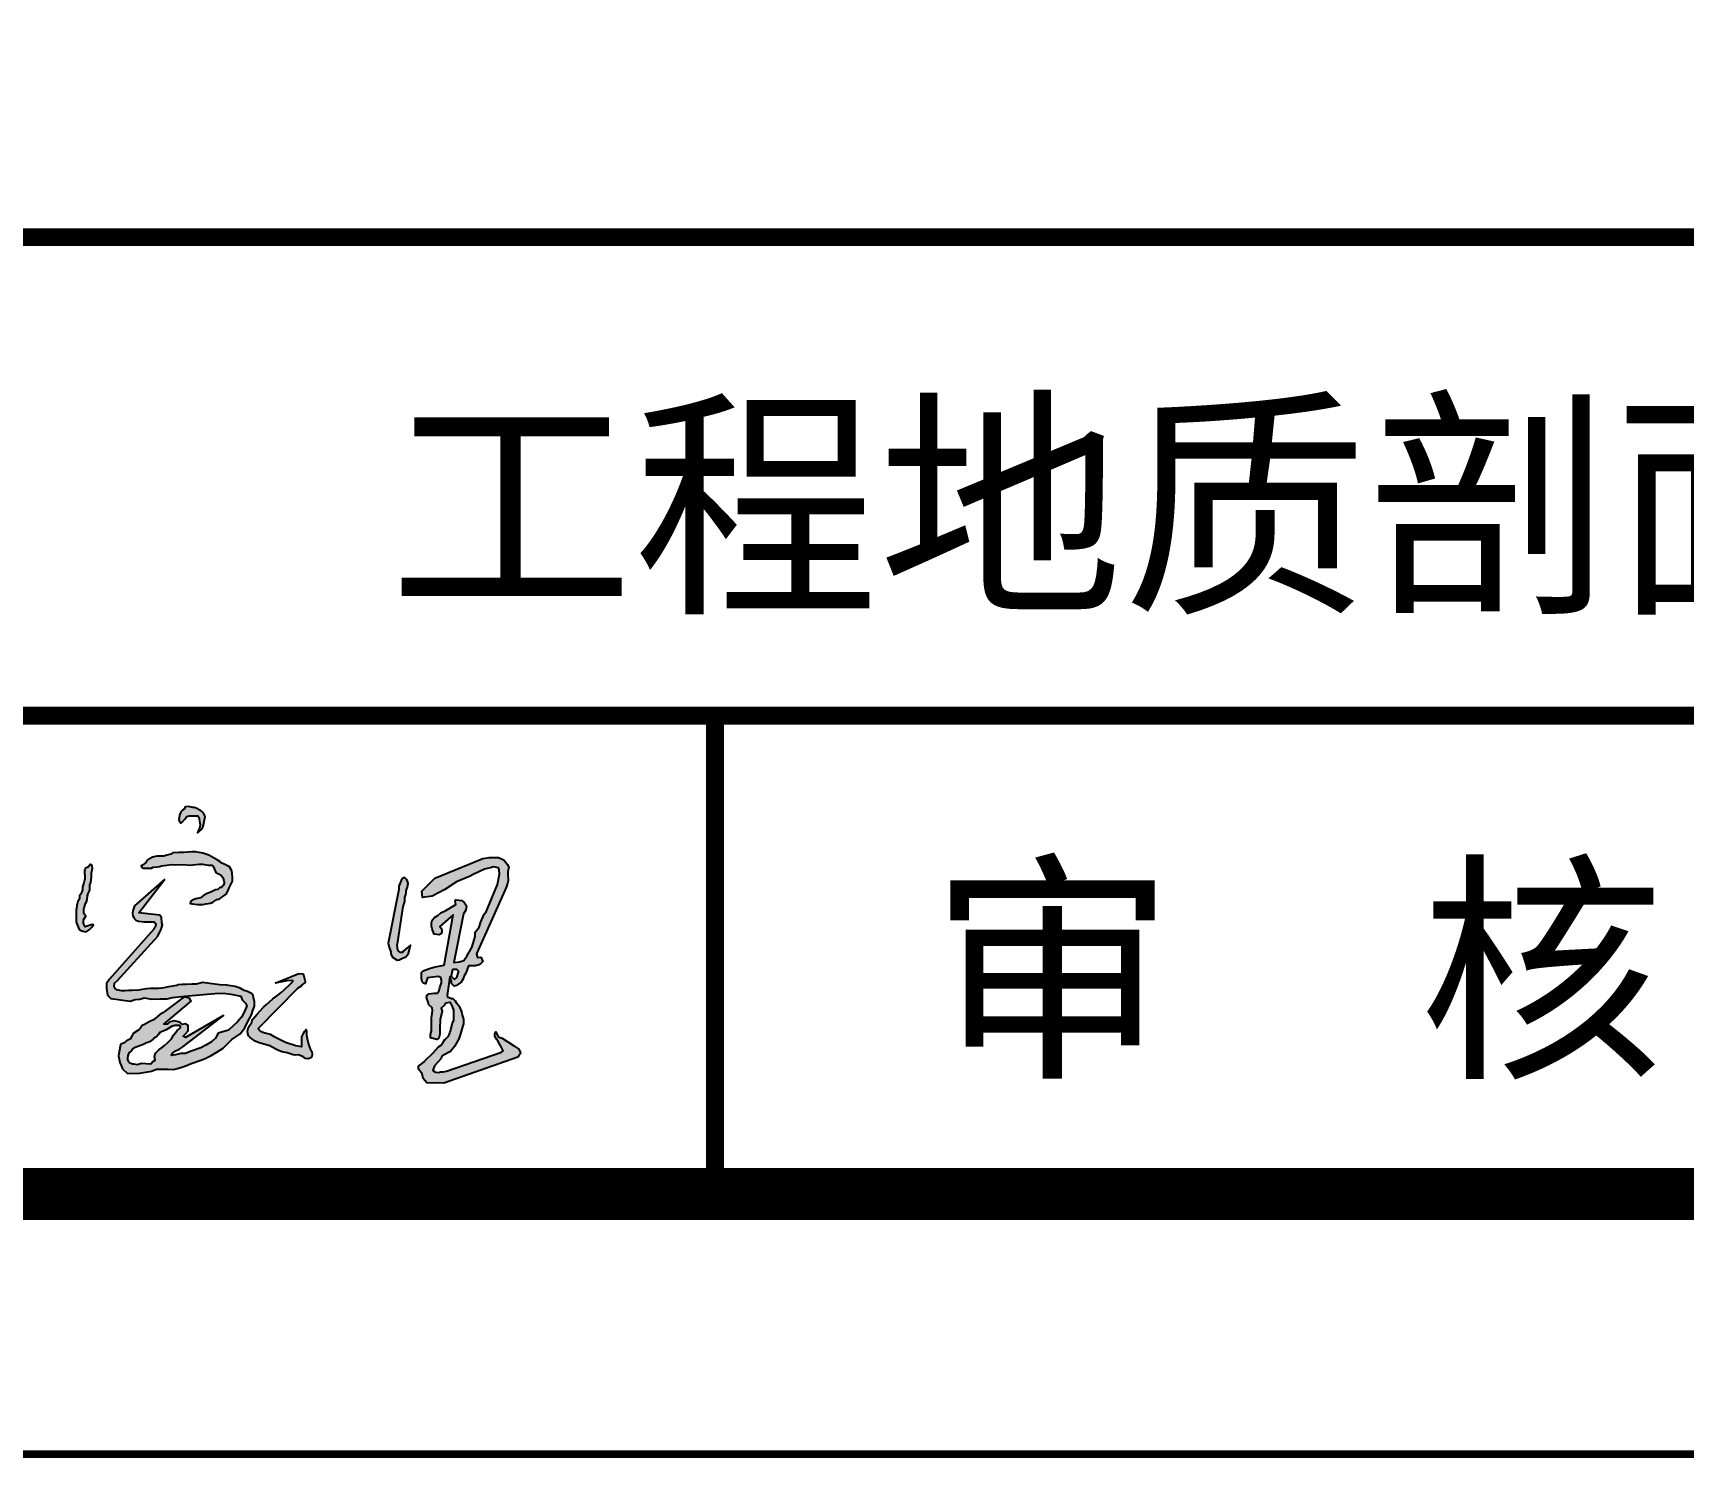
# Model space of a CAD drawing. Header units: millimetres. Extents: x -255 to 9196, y 129 to 426.
# Drawn here: x 4309.5 to 4341.2, y 129.26 to 156.65 of the extents above; entities that cross this region are included whole.
import ezdxf
from ezdxf.enums import TextEntityAlignment as Align

# ---------------------------------------------------------------- set-up
doc = ezdxf.new("R2010")
doc.units = ezdxf.units.MM
doc.layers.add('不打印', color=7, linetype='Continuous', plot=False)
doc.layers.add('地质-图框', color=7, linetype='Continuous')
doc.styles.get("Standard").update_dxf_attribs({"font": 'simfang_0.ttf', "height": 2.5})

msp = doc.modelspace()

# ---------------------------------------------------------------- hatches: boundary and pattern name
h = msp.add_hatch(color=256)
h.paths.add_polyline_path([(4312.74, 141.695), (4312.72, 141.71), (4312.682, 141.73), (4312.638, 141.751), (4312.597, 141.768), (4312.568, 141.768), (4312.489, 141.783), (4312.43, 141.78), (4312.419, 141.757), (4312.404, 141.736), (4312.375, 141.716), (4312.349, 141.687), (4312.325, 141.649), (4312.312, 141.62), (4312.316, 141.605), (4312.302, 141.535), (4312.31, 141.514), (4312.31, 141.505), (4312.319, 141.494), (4312.343, 141.464), (4312.359, 141.48), (4312.418, 141.541), (4312.428, 141.562), (4312.456, 141.59), (4312.477, 141.6), (4312.5, 141.609), (4312.557, 141.606), (4312.61, 141.606), (4312.665, 141.606), (4312.69, 141.568), (4312.69, 141.539), (4312.696, 141.503), (4312.711, 141.425), (4312.696, 141.366), (4312.686, 141.343), (4312.662, 141.278), (4312.744, 141.348), (4312.771, 141.4), (4312.808, 141.59), (4312.784, 141.643), (4312.761, 141.672)])
h.paths.add_polyline_path([(4312.969, 140.797), (4312.879, 140.848), (4312.764, 140.887), (4312.623, 140.912), (4312.551, 140.912), (4312.469, 140.91), (4312.4, 140.902), (4312.305, 140.899), (4312.184, 140.897), (4312.151, 140.871), (4312.074, 140.848), (4312.015, 140.833), (4311.879, 140.83), (4311.797, 140.812), (4311.707, 140.761), (4311.688, 140.747), (4311.67, 140.711), (4311.63, 140.675), (4311.601, 140.655), (4311.581, 140.646), (4311.589, 140.615), (4311.625, 140.602), (4311.779, 140.599), (4311.81, 140.62), (4311.884, 140.628), (4311.938, 140.635), (4311.971, 140.646), (4312.069, 140.658), (4312.158, 140.671), (4312.22, 140.666), (4312.377, 140.671), (4312.523, 140.661), (4312.569, 140.666), (4312.692, 140.677), (4312.756, 140.677), (4312.867, 140.658), (4312.938, 140.658), (4312.954, 140.646), (4312.967, 140.623), (4312.982, 140.592), (4313, 140.551), (4313.01, 140.515), (4313.078, 140.486), (4313.097, 140.474), (4313.123, 140.451), (4313.144, 140.42), (4313.167, 140.366), (4313.174, 140.33), (4313.174, 140.31), (4313.162, 140.274), (4313.12, 140.23), (4313.092, 140.23), (4313.054, 140.189), (4313.008, 140.184), (4312.915, 140.138), (4312.843, 140.115), (4312.777, 140.076), (4312.72, 140.033), (4312.628, 140.01), (4312.556, 139.983), (4312.532, 139.964), (4312.518, 139.923), (4312.566, 139.915), (4312.659, 139.905), (4312.764, 139.905), (4312.823, 139.915), (4312.908, 139.925), (4312.956, 139.948), (4313.033, 140), (4313.077, 140.007), (4313.149, 140.053), (4313.213, 140.1), (4313.251, 140.169), (4313.267, 140.225), (4313.333, 140.351), (4313.336, 140.428), (4313.328, 140.489), (4313.318, 140.548), (4313.277, 140.625), (4313.21, 140.658), (4313.174, 140.676), (4313.126, 140.699), (4313.09, 140.73), (4313.038, 140.758)])
h.paths.add_polyline_path([(4310.593, 140.22), (4310.595, 140.281), (4310.609, 140.326), (4310.62, 140.384), (4310.623, 140.433), (4310.623, 140.481), (4310.623, 140.511), (4310.634, 140.569), (4310.64, 140.597), (4310.637, 140.641), (4310.629, 140.66), (4310.617, 140.663), (4310.598, 140.669), (4310.59, 140.669), (4310.584, 140.652), (4310.558, 140.62), (4310.501, 140.591), (4310.493, 140.566), (4310.49, 140.547), (4310.49, 140.519), (4310.49, 140.494), (4310.493, 140.469), (4310.498, 140.428), (4310.493, 140.386), (4310.49, 140.367), (4310.476, 140.32), (4310.457, 140.259), (4310.451, 140.231), (4310.451, 140.196), (4310.451, 140.184), (4310.437, 140.146), (4310.421, 140.11), (4310.413, 140.096), (4310.396, 140.071), (4310.393, 140.024), (4310.371, 139.982), (4310.363, 139.96), (4310.343, 139.883), (4310.335, 139.827), (4310.332, 139.791), (4310.329, 139.733), (4310.329, 139.65), (4310.329, 139.62), (4310.332, 139.567), (4310.343, 139.529), (4310.36, 139.487), (4310.39, 139.421), (4310.44, 139.399), (4310.46, 139.387), (4310.523, 139.374), (4310.576, 139.412), (4310.601, 139.432), (4310.631, 139.465), (4310.664, 139.514), (4310.637, 139.515), (4310.601, 139.506), (4310.504, 139.473), (4310.482, 139.509), (4310.473, 139.54), (4310.471, 139.573), (4310.473, 139.606), (4310.518, 139.678), (4310.479, 139.731), (4310.479, 139.756), (4310.479, 139.816), (4310.479, 139.83), (4310.487, 139.844), (4310.49, 139.866), (4310.509, 139.919), (4310.529, 139.955), (4310.54, 139.999), (4310.545, 140.068), (4310.559, 140.112), (4310.573, 140.14), (4310.59, 140.176)])
h.paths.add_polyline_path([(4312.032, 140.392), (4311.451, 139.874), (4311.434, 139.82), (4311.419, 139.78), (4311.414, 139.734), (4311.419, 139.683), (4311.439, 139.652), (4311.448, 139.626), (4311.476, 139.603), (4311.505, 139.589), (4311.528, 139.583), (4311.585, 139.578), (4311.63, 139.569), (4311.65, 139.569), (4311.707, 139.569), (4311.773, 139.572), (4311.818, 139.572), (4311.83, 139.572), (4311.855, 139.538), (4311.861, 139.515), (4311.847, 139.467), (4311.821, 139.427), (4310.969, 138.467), (4310.911, 138.382), (4310.911, 138.288), (4310.929, 138.157), (4310.998, 138.093), (4311.369, 138.045), (4311.464, 138.075), (4311.555, 138.081), (4311.638, 138.106), (4311.784, 138.081), (4311.943, 138.087), (4312.077, 138.087), (4312.181, 138.112), (4312.42, 138.142), (4313.062, 138.2), (4313.202, 138.191), (4313.303, 138.179), (4313.493, 138.138), (4313.517, 138.071), (4313.585, 138.009), (4313.609, 137.954), (4313.566, 137.844), (4313.505, 137.74), (4313.432, 137.648), (4313.259, 137.487), (4313.06, 137.432), (4313.006, 137.336), (4312.928, 137.264), (4312.819, 137.197), (4312.723, 137.149), (4312.536, 137.083), (4312.433, 137.041), (4312.343, 137.041), (4312.24, 137.016), (4312.186, 137.004), (4312.162, 136.998), (4312.168, 137.035), (4312.24, 137.089), (4312.3, 137.113), (4312.379, 137.167), (4313.163, 137.77), (4312.427, 137.348), (4312.385, 137.372), (4312.427, 137.414), (4312.481, 137.475), (4312.481, 137.553), (4312.481, 137.577), (4312.421, 137.607), (4312.367, 137.595), (4312.331, 137.625), (4312.294, 137.649), (4312.21, 137.667), (4312.12, 137.643), (4312.083, 137.601), (4312.011, 137.601), (4312.536, 138.047), (4312.505, 138.101), (4312.499, 138.101), (4312.403, 138.125), (4311.993, 137.818), (4311.939, 137.788), (4311.884, 137.746), (4311.812, 137.685), (4311.734, 137.649), (4311.643, 137.595), (4311.595, 137.577), (4311.559, 137.517), (4311.535, 137.493), (4311.426, 137.426), (4311.408, 137.384), (4311.366, 137.312), (4311.336, 137.3), (4311.287, 137.276), (4311.263, 137.252), (4311.179, 137.209), (4311.143, 136.992), (4311.167, 136.866), (4311.191, 136.806), (4311.221, 136.745), (4311.317, 136.655), (4311.547, 136.661), (4311.776, 136.697), (4311.872, 136.739), (4312.083, 136.739), (4312.198, 136.733), (4312.343, 136.769), (4312.469, 136.812), (4312.505, 136.836), (4312.795, 136.938), (4312.922, 136.998), (4313.03, 137.065), (4313.151, 137.143), (4313.32, 137.306), (4313.482, 137.414), (4313.573, 137.529), (4313.621, 137.643), (4313.699, 137.782), (4313.724, 137.867), (4313.755, 137.946), (4313.753, 138.03), (4313.736, 138.117), (4313.728, 138.153), (4313.697, 138.192), (4313.62, 138.229), (4313.56, 138.248), (4313.477, 138.291), (4313.382, 138.324), (4313.254, 138.347), (4313.221, 138.349), (4313.092, 138.358), (4312.895, 138.384), (4312.759, 138.403), (4312.711, 138.393), (4312.632, 138.374), (4312.549, 138.372), (4312.44, 138.364), (4312.365, 138.366), (4312.288, 138.358), (4312.262, 138.345), (4312.185, 138.335), (4312.102, 138.32), (4312.044, 138.306), (4311.974, 138.297), (4311.914, 138.285), (4311.835, 138.289), (4311.754, 138.285), (4311.682, 138.279), (4311.597, 138.271), (4311.524, 138.254), (4311.404, 138.252), (4311.344, 138.25), (4311.273, 138.242), (4311.201, 138.244), (4311.108, 138.264), (4311.077, 138.285), (4311.058, 138.329), (4311.066, 138.389), (4311.124, 138.44), (4311.899, 139.291), (4311.96, 139.426), (4311.985, 139.509), (4311.977, 139.55), (4311.969, 139.65), (4311.935, 139.7), (4311.536, 139.743)])
h.paths.add_polyline_path([(4312.176, 137.567), (4312.207, 137.572), (4312.228, 137.574), (4312.318, 137.577), (4312.329, 137.569), (4312.336, 137.538), (4312.303, 137.507), (4312.272, 137.482), (4312.251, 137.456), (4312.202, 137.389), (4312.169, 137.335), (4312.158, 137.319), (4312.112, 137.271), (4312.086, 137.242), (4312.024, 137.193), (4311.991, 137.16), (4311.965, 137.144), (4311.919, 137.108), (4311.906, 137.095), (4311.867, 137.057), (4311.854, 137.044), (4311.834, 136.982), (4311.844, 136.912), (4311.813, 136.894), (4311.798, 136.879), (4311.769, 136.846), (4311.749, 136.838), (4311.594, 136.853), (4311.496, 136.825), (4311.439, 136.838), (4311.414, 136.838), (4311.347, 136.864), (4311.336, 136.879), (4311.318, 136.923), (4311.318, 136.951), (4311.323, 136.995), (4311.344, 137.049), (4311.39, 137.093), (4311.421, 137.126), (4311.465, 137.155), (4311.555, 137.188), (4311.646, 137.224), (4311.661, 137.237), (4311.705, 137.252), (4311.738, 137.26), (4311.808, 137.317), (4311.818, 137.325), (4311.875, 137.361), (4311.916, 137.41), (4311.937, 137.44), (4312.001, 137.469), (4312.058, 137.492)], flags=16)
h.paths.add_polyline_path([(4314.585, 138.293), (4314.649, 138.334), (4314.656, 138.349), (4314.726, 138.401), (4314.726, 138.425), (4314.711, 138.498), (4314.703, 138.534), (4314.692, 138.562), (4314.686, 138.57), (4314.609, 138.577), (4314.152, 138.392), (4314.378, 138.437), (4314.489, 138.442), (4314.494, 138.423), (4314.473, 138.4), (4314.412, 138.347), (4314.357, 138.297), (4314.328, 138.263), (4314.265, 138.213), (4314.202, 138.16), (4314.107, 138.089), (4313.98, 137.971), (4313.928, 137.928), (4313.859, 137.849), (4313.804, 137.794), (4313.764, 137.742), (4313.719, 137.689), (4313.706, 137.647), (4313.698, 137.62), (4313.667, 137.586), (4313.64, 137.547), (4313.622, 137.468), (4313.625, 137.42), (4313.643, 137.378), (4313.677, 137.339), (4313.769, 137.278), (4313.843, 137.244), (4314.049, 137.186), (4314.167, 137.123), (4314.204, 137.102), (4314.283, 137.068), (4314.383, 137.049), (4314.497, 137.012), (4314.547, 137.004), (4314.597, 137.01), (4314.681, 136.983), (4314.707, 136.962), (4314.734, 136.944), (4314.794, 136.933), (4314.85, 136.96), (4314.865, 137.01), (4314.855, 137.078), (4314.834, 137.115), (4314.821, 137.141), (4314.792, 137.22), (4314.773, 137.304), (4314.763, 137.349), (4314.755, 137.402), (4314.755, 137.452), (4314.747, 137.497), (4314.721, 137.465), (4314.699, 137.426), (4314.668, 137.357), (4314.665, 137.336), (4314.665, 137.307), (4314.665, 137.26), (4314.668, 137.236), (4314.665, 137.176), (4314.655, 137.174), (4314.548, 137.19), (4314.348, 137.259), (4314.118, 137.374), (4314.057, 137.412), (4313.957, 137.435), (4313.873, 137.466), (4313.827, 137.519)])
h.paths.add_polyline_path([(4316.615, 139.861), (4316.645, 139.962), (4316.645, 140.034), (4316.666, 140.094), (4316.67, 140.128), (4316.67, 140.162), (4316.683, 140.2), (4316.695, 140.238), (4316.704, 140.272), (4316.708, 140.306), (4316.695, 140.348), (4316.679, 140.382), (4316.635, 140.424), (4316.589, 140.395), (4316.526, 140.255), (4316.526, 140.191), (4316.322, 139.157), (4316.343, 139.076), (4316.377, 138.992), (4316.377, 138.945), (4316.407, 138.89), (4316.496, 138.835), (4316.534, 138.839), (4316.585, 138.864), (4316.666, 138.894), (4316.712, 138.958), (4316.751, 139.119), (4316.606, 138.996), (4316.598, 138.979), (4316.56, 138.979), (4316.522, 139.008), (4316.509, 139.025), (4316.496, 139.123), (4316.509, 139.187)])
h.paths.add_polyline_path([(4317.635, 140.339), (4317.901, 140.447), (4317.959, 140.476), (4318.175, 140.584), (4318.312, 140.613), (4318.355, 140.627), (4318.441, 140.606), (4318.456, 140.57), (4318.463, 140.483), (4318.427, 140.289), (4318.204, 139.764), (4318.168, 139.713), (4318.103, 139.57), (4318.074, 139.469), (4317.995, 139.368), (4317.995, 139.289), (4317.959, 139.159), (4317.93, 139.073), (4317.837, 138.908), (4317.779, 138.828), (4317.693, 138.8), (4317.585, 138.785), (4317.768, 139.72), (4317.815, 139.79), (4317.829, 139.879), (4317.793, 139.936), (4317.736, 139.98), (4317.628, 139.994), (4317.613, 139.98), (4317.62, 139.928), (4317.621, 139.9), (4317.527, 139.843), (4317.433, 139.785), (4317.333, 139.742), (4317.275, 139.692), (4317.217, 139.649), (4317.167, 139.598), (4317.153, 139.548), (4317.153, 139.483), (4317.167, 139.433), (4317.181, 139.397), (4317.21, 139.332), (4317.304, 139.318), (4317.347, 139.347), (4317.354, 139.39), (4317.347, 139.44), (4317.318, 139.476), (4317.57, 139.706), (4317.401, 138.735), (4317.332, 138.722), (4317.204, 138.699), (4317.099, 138.667), (4316.999, 138.63), (4316.967, 138.594), (4316.967, 138.525), (4316.967, 138.48), (4316.98, 138.416), (4317.003, 138.388), (4317.04, 138.375), (4317.081, 138.493), (4317.287, 138.521), (4317.337, 138.498), (4317.351, 138.452), (4317.351, 138.397), (4317.319, 138.306), (4317.305, 138.251), (4317.291, 138.219), (4317.273, 138.201), (4317.213, 138.196), (4317.204, 138.196), (4317.104, 138.187), (4317.072, 138.16), (4317.063, 138.114), (4317.095, 138.023), (4317.104, 137.973), (4317.168, 137.918), (4317.177, 137.868), (4317.172, 137.808), (4317.154, 137.721), (4317.154, 137.658), (4317.154, 137.543), (4317.154, 137.475), (4317.14, 137.406), (4317.14, 137.338), (4317.259, 137.31), (4317.296, 137.333), (4317.319, 137.411), (4317.319, 137.525), (4317.323, 137.69), (4317.36, 137.854), (4317.341, 137.909), (4317.405, 137.968), (4317.433, 138.005), (4317.511, 138.018), (4317.52, 138.018), (4317.561, 137.941), (4317.584, 137.872), (4317.584, 137.84), (4317.584, 137.772), (4317.588, 137.676), (4317.556, 137.607), (4317.542, 137.543), (4317.529, 137.498), (4317.524, 137.466), (4317.511, 137.443), (4317.501, 137.411), (4317.483, 137.37), (4317.424, 137.315), (4317.41, 137.306), (4317.378, 137.256), (4317.341, 137.201), (4317.291, 137.164), (4317.191, 137.05), (4317.031, 136.9), (4317.017, 136.881), (4316.958, 136.831), (4316.916, 136.804), (4316.907, 136.79), (4316.907, 136.735), (4316.98, 136.648), (4316.999, 136.557), (4317.067, 136.475), (4317.195, 136.47), (4317.296, 136.475), (4317.392, 136.47), (4318.814, 136.968), (4318.843, 137.014), (4318.857, 137.034), (4318.863, 137.054), (4318.834, 137.122), (4318.754, 137.182), (4318.623, 137.265), (4318.517, 137.331), (4318.44, 137.359), (4318.391, 137.453), (4318.374, 137.411), (4318.374, 137.371), (4318.403, 137.313), (4318.431, 137.279), (4318.463, 137.225), (4318.474, 137.191), (4318.497, 137.168), (4318.534, 137.091), (4318.503, 137.062), (4317.445, 136.696), (4317.382, 136.685), (4317.331, 136.685), (4317.311, 136.673), (4317.231, 136.679), (4317.181, 136.712), (4317.214, 136.804), (4317.339, 136.945), (4317.347, 136.97), (4317.372, 137.003), (4317.522, 137.078), (4317.597, 137.17), (4317.621, 137.219), (4317.68, 137.319), (4317.713, 137.419), (4317.754, 137.55), (4317.769, 137.608), (4317.769, 137.697), (4317.754, 137.755), (4317.738, 137.813), (4317.727, 137.861), (4317.685, 137.951), (4317.674, 137.966), (4317.632, 138.019), (4317.611, 138.051), (4317.564, 138.093), (4317.542, 138.098), (4317.463, 138.13), (4317.458, 138.156), (4317.511, 138.518), (4317.522, 138.471), (4317.531, 138.443), (4317.541, 138.41), (4317.541, 138.382), (4317.592, 138.33), (4317.635, 138.344), (4317.654, 138.358), (4317.729, 138.41), (4317.757, 138.462), (4317.786, 138.533), (4317.819, 138.58), (4317.866, 138.726), (4318.002, 138.726), (4318.064, 138.74), (4318.106, 138.768), (4318.144, 138.806), (4318.111, 138.881), (4318.097, 138.89), (4318.04, 138.886), (4318.021, 138.952), (4318.591, 140.228), (4318.615, 140.303), (4318.629, 140.359), (4318.621, 140.499), (4318.621, 140.536), (4318.641, 140.613), (4318.618, 140.673), (4318.567, 140.736), (4318.554, 140.753), (4318.524, 140.767), (4318.443, 140.803), (4318.393, 140.807), (4318.262, 140.807), (4318.141, 140.787), (4317.222, 140.411), (4316.971, 140.16), (4316.982, 140.034), (4317.167, 140.059), (4317.412, 140.188)])
h.paths.add_polyline_path([(4317.561, 138.65), (4317.606, 138.654), (4317.641, 138.65), (4317.677, 138.623), (4317.677, 138.601), (4317.646, 138.498), (4317.601, 138.463), (4317.537, 138.523)], flags=16)

# ---------------------------------------------------------------- linework, layer by layer
at = {"const_width": 0.345}
for points in [[(4276.631, 171.112), (4460.49, 171.112), (4460.49, 134.34), (4276.631, 134.34), (4276.631, 171.112)], [(4276.631, 171.112), (4460.49, 171.112), (4460.49, 134.34), (4276.631, 134.34), (4276.631, 171.112)], [(4276.631, 152.726), (4460.49, 152.726)], [(4276.631, 143.533), (4460.49, 143.533)], [(4299.613, 143.533), (4460.49, 143.533)], [(4322.601, 143.533), (4322.601, 134.34)]]:
    msp.add_lwpolyline(points, dxfattribs=at)
for points in [[(4312.359, 141.48), (4312.418, 141.541), (4312.428, 141.562), (4312.456, 141.59), (4312.477, 141.6), (4312.5, 141.609), (4312.557, 141.606), (4312.61, 141.606), (4312.665, 141.606), (4312.69, 141.568), (4312.69, 141.539), (4312.696, 141.503), (4312.711, 141.425), (4312.696, 141.366), (4312.686, 141.343), (4312.662, 141.278), (4312.744, 141.348), (4312.771, 141.4), (4312.808, 141.59), (4312.784, 141.643), (4312.761, 141.672), (4312.74, 141.695), (4312.72, 141.71), (4312.682, 141.73), (4312.638, 141.751), (4312.597, 141.768), (4312.568, 141.768), (4312.489, 141.783), (4312.43, 141.78), (4312.419, 141.757), (4312.404, 141.736), (4312.375, 141.716), (4312.349, 141.687), (4312.325, 141.649), (4312.312, 141.62), (4312.316, 141.605), (4312.302, 141.535), (4312.31, 141.514), (4312.31, 141.505), (4312.319, 141.494), (4312.343, 141.464), (4312.359, 141.48)], [(4311.625, 140.602), (4311.779, 140.599), (4311.81, 140.62), (4311.884, 140.628), (4311.938, 140.635), (4311.971, 140.646), (4312.069, 140.658), (4312.158, 140.671), (4312.22, 140.666), (4312.377, 140.671), (4312.523, 140.661), (4312.569, 140.666), (4312.692, 140.677), (4312.756, 140.677), (4312.867, 140.658), (4312.938, 140.658), (4312.954, 140.646), (4312.967, 140.623), (4312.982, 140.592), (4313, 140.551), (4313.01, 140.515), (4313.078, 140.486), (4313.097, 140.474), (4313.123, 140.451), (4313.144, 140.42), (4313.167, 140.366), (4313.174, 140.33), (4313.174, 140.31), (4313.162, 140.274), (4313.12, 140.23), (4313.092, 140.23), (4313.054, 140.189), (4313.008, 140.184), (4312.915, 140.138), (4312.843, 140.115), (4312.777, 140.076), (4312.72, 140.033), (4312.628, 140.01), (4312.556, 139.983), (4312.532, 139.964), (4312.518, 139.923), (4312.566, 139.915), (4312.659, 139.905), (4312.764, 139.905), (4312.823, 139.915), (4312.908, 139.925), (4312.956, 139.948), (4313.033, 140), (4313.077, 140.007), (4313.149, 140.053), (4313.213, 140.1), (4313.251, 140.169), (4313.267, 140.225), (4313.333, 140.351), (4313.336, 140.428), (4313.328, 140.489), (4313.318, 140.548), (4313.277, 140.625), (4313.21, 140.658), (4313.174, 140.676), (4313.126, 140.699), (4313.09, 140.73), (4313.038, 140.758), (4312.969, 140.797), (4312.879, 140.848), (4312.764, 140.887), (4312.623, 140.912), (4312.551, 140.912), (4312.469, 140.91), (4312.4, 140.902), (4312.305, 140.899), (4312.184, 140.897), (4312.151, 140.871), (4312.074, 140.848), (4312.015, 140.833), (4311.879, 140.83), (4311.797, 140.812), (4311.707, 140.761), (4311.688, 140.747), (4311.67, 140.711), (4311.63, 140.675), (4311.601, 140.655), (4311.581, 140.646), (4311.589, 140.615), (4311.625, 140.602)], [(4316.971, 140.16), (4317.222, 140.411), (4318.141, 140.787), (4318.262, 140.807), (4318.393, 140.807), (4318.443, 140.803), (4318.524, 140.767), (4318.554, 140.753), (4318.567, 140.736), (4318.618, 140.673), (4318.641, 140.613), (4318.621, 140.536), (4318.621, 140.499), (4318.629, 140.359), (4318.615, 140.303), (4318.591, 140.228), (4318.021, 138.952), (4318.04, 138.886), (4318.097, 138.89), (4318.111, 138.881), (4318.144, 138.806), (4318.106, 138.768), (4318.064, 138.74), (4318.002, 138.726), (4317.866, 138.726), (4317.819, 138.58), (4317.786, 138.533), (4317.757, 138.462), (4317.729, 138.41), (4317.654, 138.358), (4317.635, 138.344), (4317.592, 138.33), (4317.541, 138.382), (4317.541, 138.41), (4317.531, 138.443), (4317.522, 138.471), (4317.512, 138.514), (4317.511, 138.515), (4317.458, 138.156), (4317.463, 138.13), (4317.542, 138.098), (4317.564, 138.093), (4317.611, 138.051), (4317.632, 138.019), (4317.674, 137.966), (4317.685, 137.951), (4317.727, 137.861), (4317.738, 137.813), (4317.754, 137.755), (4317.769, 137.697), (4317.769, 137.608), (4317.754, 137.55), (4317.713, 137.419), (4317.68, 137.319), (4317.621, 137.219), (4317.597, 137.17), (4317.522, 137.078), (4317.372, 137.003), (4317.347, 136.97), (4317.339, 136.945), (4317.214, 136.804), (4317.181, 136.712), (4317.231, 136.679), (4317.311, 136.673), (4317.331, 136.685), (4317.382, 136.685), (4317.445, 136.696), (4318.503, 137.062), (4318.534, 137.091), (4318.497, 137.168), (4318.474, 137.191), (4318.463, 137.225), (4318.431, 137.279), (4318.403, 137.313), (4318.374, 137.371), (4318.374, 137.411), (4318.391, 137.453), (4318.44, 137.359), (4318.517, 137.331), (4318.623, 137.265), (4318.754, 137.182), (4318.834, 137.122), (4318.863, 137.054), (4318.857, 137.034), (4318.843, 137.014), (4318.814, 136.968), (4317.392, 136.47), (4317.296, 136.475), (4317.195, 136.47), (4317.067, 136.475), (4316.999, 136.557), (4316.98, 136.648), (4316.907, 136.735), (4316.907, 136.79), (4316.916, 136.804), (4316.958, 136.831), (4317.017, 136.881), (4317.031, 136.9), (4317.191, 137.05), (4317.291, 137.164), (4317.341, 137.201), (4317.378, 137.256), (4317.41, 137.306), (4317.424, 137.315), (4317.483, 137.37), (4317.501, 137.411), (4317.511, 137.443), (4317.524, 137.466), (4317.529, 137.498), (4317.542, 137.543), (4317.556, 137.607), (4317.588, 137.676), (4317.584, 137.772), (4317.584, 137.84), (4317.584, 137.872), (4317.561, 137.941), (4317.52, 138.018), (4317.511, 138.018), (4317.433, 138.005), (4317.405, 137.968), (4317.341, 137.909), (4317.36, 137.854), (4317.323, 137.69), (4317.319, 137.525), (4317.319, 137.411), (4317.296, 137.333), (4317.259, 137.31), (4317.14, 137.338), (4317.14, 137.406), (4317.154, 137.475), (4317.154, 137.543), (4317.154, 137.658), (4317.154, 137.721), (4317.172, 137.808), (4317.177, 137.868), (4317.168, 137.918), (4317.104, 137.973), (4317.095, 138.023), (4317.063, 138.114), (4317.072, 138.16), (4317.104, 138.187), (4317.204, 138.196), (4317.213, 138.196), (4317.273, 138.201), (4317.291, 138.219), (4317.305, 138.251), (4317.319, 138.306), (4317.351, 138.397), (4317.351, 138.452), (4317.337, 138.498), (4317.287, 138.521), (4317.081, 138.493), (4317.04, 138.375), (4317.003, 138.388), (4316.98, 138.416), (4316.967, 138.48), (4316.967, 138.525), (4316.967, 138.594), (4316.999, 138.63), (4317.099, 138.667), (4317.204, 138.699), (4317.332, 138.722), (4317.401, 138.735), (4317.57, 139.706), (4317.318, 139.476), (4317.347, 139.44), (4317.354, 139.39), (4317.347, 139.347), (4317.304, 139.318), (4317.21, 139.332), (4317.181, 139.397), (4317.167, 139.433), (4317.153, 139.483), (4317.153, 139.548), (4317.167, 139.598), (4317.217, 139.649), (4317.275, 139.692), (4317.333, 139.742), (4317.433, 139.785), (4317.527, 139.843), (4317.621, 139.9), (4317.62, 139.928), (4317.613, 139.98), (4317.628, 139.994), (4317.736, 139.98), (4317.793, 139.936), (4317.829, 139.879), (4317.815, 139.79), (4317.768, 139.72), (4317.585, 138.785), (4317.693, 138.8), (4317.779, 138.828), (4317.837, 138.908), (4317.93, 139.073), (4317.959, 139.159), (4317.995, 139.289), (4317.995, 139.368), (4318.074, 139.469), (4318.103, 139.57), (4318.168, 139.713), (4318.204, 139.764), (4318.427, 140.289), (4318.463, 140.483), (4318.456, 140.57), (4318.441, 140.606), (4318.355, 140.627), (4318.312, 140.613), (4318.175, 140.584), (4317.959, 140.476), (4317.901, 140.447), (4317.635, 140.339), (4317.412, 140.188), (4317.167, 140.059), (4316.982, 140.034), (4316.971, 140.16)], [(4310.552, 140.617), (4310.501, 140.591), (4310.493, 140.566), (4310.49, 140.547), (4310.49, 140.519), (4310.49, 140.494), (4310.493, 140.469), (4310.498, 140.428), (4310.493, 140.386), (4310.49, 140.367), (4310.476, 140.32), (4310.457, 140.259), (4310.451, 140.231), (4310.451, 140.196), (4310.451, 140.184), (4310.437, 140.146), (4310.421, 140.11), (4310.413, 140.096), (4310.396, 140.071), (4310.393, 140.024), (4310.371, 139.982), (4310.363, 139.96), (4310.343, 139.883), (4310.335, 139.827), (4310.332, 139.791), (4310.329, 139.733), (4310.329, 139.65), (4310.329, 139.62), (4310.332, 139.567), (4310.343, 139.529), (4310.36, 139.487), (4310.39, 139.421), (4310.44, 139.399), (4310.46, 139.387), (4310.523, 139.374), (4310.576, 139.412), (4310.601, 139.432), (4310.631, 139.465), (4310.664, 139.514), (4310.637, 139.515), (4310.601, 139.506), (4310.504, 139.473), (4310.482, 139.509), (4310.473, 139.54), (4310.471, 139.573), (4310.473, 139.606), (4310.518, 139.678), (4310.479, 139.731), (4310.479, 139.756), (4310.479, 139.816), (4310.479, 139.83), (4310.487, 139.844), (4310.49, 139.866), (4310.509, 139.919), (4310.529, 139.955), (4310.54, 139.999), (4310.545, 140.068), (4310.559, 140.112), (4310.573, 140.14), (4310.59, 140.176), (4310.593, 140.22), (4310.595, 140.281), (4310.609, 140.326), (4310.62, 140.384), (4310.623, 140.433), (4310.623, 140.481), (4310.623, 140.511), (4310.634, 140.569), (4310.64, 140.597), (4310.637, 140.641), (4310.629, 140.66), (4310.617, 140.663), (4310.598, 140.669), (4310.59, 140.669), (4310.584, 140.652), (4310.559, 140.622), (4310.552, 140.617)], [(4312.032, 140.392), (4311.451, 139.874), (4311.434, 139.82), (4311.419, 139.78), (4311.414, 139.734), (4311.419, 139.683), (4311.439, 139.652), (4311.448, 139.626), (4311.476, 139.603), (4311.505, 139.589), (4311.528, 139.583), (4311.585, 139.578), (4311.63, 139.569), (4311.65, 139.569), (4311.707, 139.569), (4311.773, 139.572), (4311.818, 139.572), (4311.83, 139.572), (4311.855, 139.538), (4311.861, 139.515), (4311.847, 139.467), (4311.821, 139.427), (4310.969, 138.467), (4310.911, 138.382), (4310.911, 138.288), (4310.929, 138.157), (4310.998, 138.093), (4311.369, 138.045), (4311.464, 138.075), (4311.555, 138.081), (4311.638, 138.106), (4311.784, 138.081), (4311.943, 138.087), (4312.077, 138.087), (4312.181, 138.112), (4312.42, 138.142), (4313.062, 138.2), (4313.202, 138.191), (4313.303, 138.179), (4313.493, 138.138), (4313.517, 138.071), (4313.585, 138.009), (4313.609, 137.954), (4313.566, 137.844), (4313.505, 137.74), (4313.432, 137.648), (4313.259, 137.487), (4313.06, 137.432), (4313.006, 137.336), (4312.928, 137.264), (4312.819, 137.197), (4312.723, 137.149), (4312.536, 137.083), (4312.433, 137.041), (4312.343, 137.041), (4312.24, 137.016), (4312.186, 137.004), (4312.162, 136.998), (4312.168, 137.035), (4312.24, 137.089), (4312.3, 137.113), (4312.379, 137.167), (4313.163, 137.77), (4312.427, 137.348), (4312.385, 137.372), (4312.427, 137.414), (4312.481, 137.475), (4312.481, 137.553), (4312.481, 137.577), (4312.421, 137.607), (4312.367, 137.595), (4312.331, 137.625), (4312.294, 137.649), (4312.21, 137.667), (4312.12, 137.643), (4312.083, 137.601), (4312.011, 137.601), (4312.536, 138.047), (4312.505, 138.101), (4312.499, 138.101), (4312.403, 138.125), (4311.993, 137.818), (4311.939, 137.788), (4311.884, 137.746), (4311.812, 137.685), (4311.734, 137.649), (4311.643, 137.595), (4311.595, 137.577), (4311.559, 137.517), (4311.535, 137.493), (4311.426, 137.426), (4311.408, 137.384), (4311.366, 137.312), (4311.336, 137.3), (4311.287, 137.276), (4311.263, 137.252), (4311.179, 137.209), (4311.143, 136.992), (4311.167, 136.866), (4311.191, 136.806), (4311.221, 136.745), (4311.317, 136.655), (4311.547, 136.661), (4311.776, 136.697), (4311.872, 136.739), (4312.083, 136.739), (4312.198, 136.733), (4312.343, 136.769), (4312.469, 136.812), (4312.505, 136.836), (4312.795, 136.938), (4312.922, 136.998), (4313.03, 137.065), (4313.151, 137.143), (4313.32, 137.306), (4313.482, 137.414), (4313.573, 137.529), (4313.621, 137.643), (4313.699, 137.782), (4313.724, 137.867), (4313.755, 137.946), (4313.753, 138.03), (4313.736, 138.117), (4313.728, 138.153), (4313.697, 138.192), (4313.62, 138.229), (4313.56, 138.248), (4313.477, 138.291), (4313.382, 138.324), (4313.254, 138.347), (4313.221, 138.349), (4313.092, 138.358), (4312.895, 138.384), (4312.759, 138.403), (4312.711, 138.393), (4312.632, 138.374), (4312.549, 138.372), (4312.44, 138.364), (4312.365, 138.366), (4312.288, 138.358), (4312.262, 138.345), (4312.185, 138.335), (4312.102, 138.32), (4312.044, 138.306), (4311.974, 138.297), (4311.914, 138.285), (4311.835, 138.289), (4311.754, 138.285), (4311.682, 138.279), (4311.597, 138.271), (4311.524, 138.254), (4311.404, 138.252), (4311.344, 138.25), (4311.273, 138.242), (4311.201, 138.244), (4311.108, 138.264), (4311.077, 138.285), (4311.058, 138.329), (4311.066, 138.389), (4311.124, 138.44), (4311.899, 139.291), (4311.96, 139.426), (4311.985, 139.509), (4311.977, 139.55), (4311.969, 139.65), (4311.935, 139.7), (4311.536, 139.743), (4312.032, 140.392)], [(4316.589, 140.395), (4316.526, 140.255), (4316.526, 140.191), (4316.322, 139.157), (4316.343, 139.076), (4316.377, 138.992), (4316.377, 138.945), (4316.407, 138.89), (4316.496, 138.835), (4316.534, 138.839), (4316.585, 138.864), (4316.585, 138.864), (4316.666, 138.894), (4316.712, 138.958), (4316.751, 139.119), (4316.606, 138.996), (4316.598, 138.979), (4316.56, 138.979), (4316.522, 139.008), (4316.509, 139.025), (4316.496, 139.123), (4316.509, 139.187), (4316.615, 139.861), (4316.645, 139.962), (4316.645, 140.034), (4316.666, 140.094), (4316.67, 140.128), (4316.67, 140.162), (4316.683, 140.2), (4316.695, 140.238), (4316.704, 140.272), (4316.708, 140.306), (4316.695, 140.348), (4316.679, 140.382), (4316.635, 140.424), (4316.635, 140.424), (4316.589, 140.395)], [(4314.152, 138.392), (4314.609, 138.577), (4314.686, 138.57), (4314.692, 138.562), (4314.703, 138.534), (4314.711, 138.498), (4314.726, 138.425), (4314.726, 138.401), (4314.656, 138.349), (4314.649, 138.334), (4314.585, 138.293), (4313.827, 137.519), (4313.873, 137.466), (4313.957, 137.435), (4314.057, 137.412), (4314.118, 137.374), (4314.348, 137.259), (4314.548, 137.19), (4314.655, 137.174), (4314.665, 137.176), (4314.668, 137.236), (4314.665, 137.26), (4314.665, 137.307), (4314.665, 137.336), (4314.668, 137.357), (4314.699, 137.426), (4314.721, 137.465), (4314.747, 137.497), (4314.755, 137.452), (4314.755, 137.402), (4314.763, 137.349), (4314.773, 137.304), (4314.792, 137.22), (4314.821, 137.141), (4314.834, 137.115), (4314.855, 137.078), (4314.865, 137.01), (4314.85, 136.96), (4314.794, 136.933), (4314.734, 136.944), (4314.707, 136.962), (4314.681, 136.983), (4314.597, 137.01), (4314.547, 137.004), (4314.497, 137.012), (4314.383, 137.049), (4314.283, 137.068), (4314.204, 137.102), (4314.167, 137.123), (4314.049, 137.186), (4313.843, 137.244), (4313.769, 137.278), (4313.677, 137.339), (4313.643, 137.378), (4313.625, 137.42), (4313.622, 137.468), (4313.64, 137.547), (4313.667, 137.586), (4313.698, 137.62), (4313.706, 137.647), (4313.719, 137.689), (4313.764, 137.742), (4313.804, 137.794), (4313.859, 137.849), (4313.928, 137.928), (4313.98, 137.971), (4314.107, 138.089), (4314.202, 138.16), (4314.265, 138.213), (4314.328, 138.263), (4314.357, 138.297), (4314.412, 138.347), (4314.473, 138.4), (4314.494, 138.423), (4314.489, 138.442), (4314.378, 138.437), (4314.152, 138.392)], [(4317.561, 138.65), (4317.537, 138.523), (4317.601, 138.463), (4317.646, 138.498), (4317.677, 138.601), (4317.677, 138.623), (4317.641, 138.65), (4317.606, 138.654), (4317.561, 138.65)], [(4312.176, 137.567), (4312.058, 137.492), (4312.001, 137.469), (4311.937, 137.44), (4311.916, 137.41), (4311.875, 137.361), (4311.818, 137.325), (4311.808, 137.317), (4311.738, 137.26), (4311.705, 137.252), (4311.661, 137.237), (4311.646, 137.224), (4311.555, 137.188), (4311.465, 137.155), (4311.421, 137.126), (4311.39, 137.093), (4311.344, 137.049), (4311.323, 136.995), (4311.318, 136.951), (4311.318, 136.923), (4311.336, 136.879), (4311.347, 136.864), (4311.414, 136.838), (4311.439, 136.838), (4311.496, 136.825), (4311.594, 136.853), (4311.749, 136.838), (4311.769, 136.846), (4311.798, 136.879), (4311.813, 136.894), (4311.844, 136.912), (4311.834, 136.982), (4311.854, 137.044), (4311.867, 137.057), (4311.906, 137.095), (4311.919, 137.108), (4311.965, 137.144), (4311.991, 137.16), (4312.024, 137.193), (4312.086, 137.242), (4312.112, 137.271), (4312.158, 137.319), (4312.169, 137.335), (4312.202, 137.389), (4312.251, 137.456), (4312.272, 137.482), (4312.303, 137.507), (4312.336, 137.538), (4312.329, 137.569), (4312.318, 137.577), (4312.228, 137.574), (4312.207, 137.572), (4312.176, 137.567)]]:
    msp.add_lwpolyline(points)
at = {"layer": '不打印', "linetype": 'Continuous', "const_width": 0.15}
msp.add_lwpolyline([(4045.49, 129.34), (4465.49, 129.34), (4465.49, 426.34), (4045.49, 426.34), (4045.49, 129.34)], dxfattribs=at)
at = {"layer": '地质-图框', "linetype": 'Continuous', "const_width": 1}
msp.add_lwpolyline([(4050.49, 134.34), (4460.49, 134.34), (4460.49, 421.34), (4050.49, 421.34), (4050.49, 134.34), (4460.49, 134.34)], dxfattribs=at)

# ---------------------------------------------------------------- texts
msp.add_text('工程地质剖面图', height=3.4474).set_placement((4332.794, 145.845), align=Align.CENTER)
msp.add_text('审  核', height=3.4474).set_placement((4326.737, 136.919))

doc.saveas('drawing.dxf')
